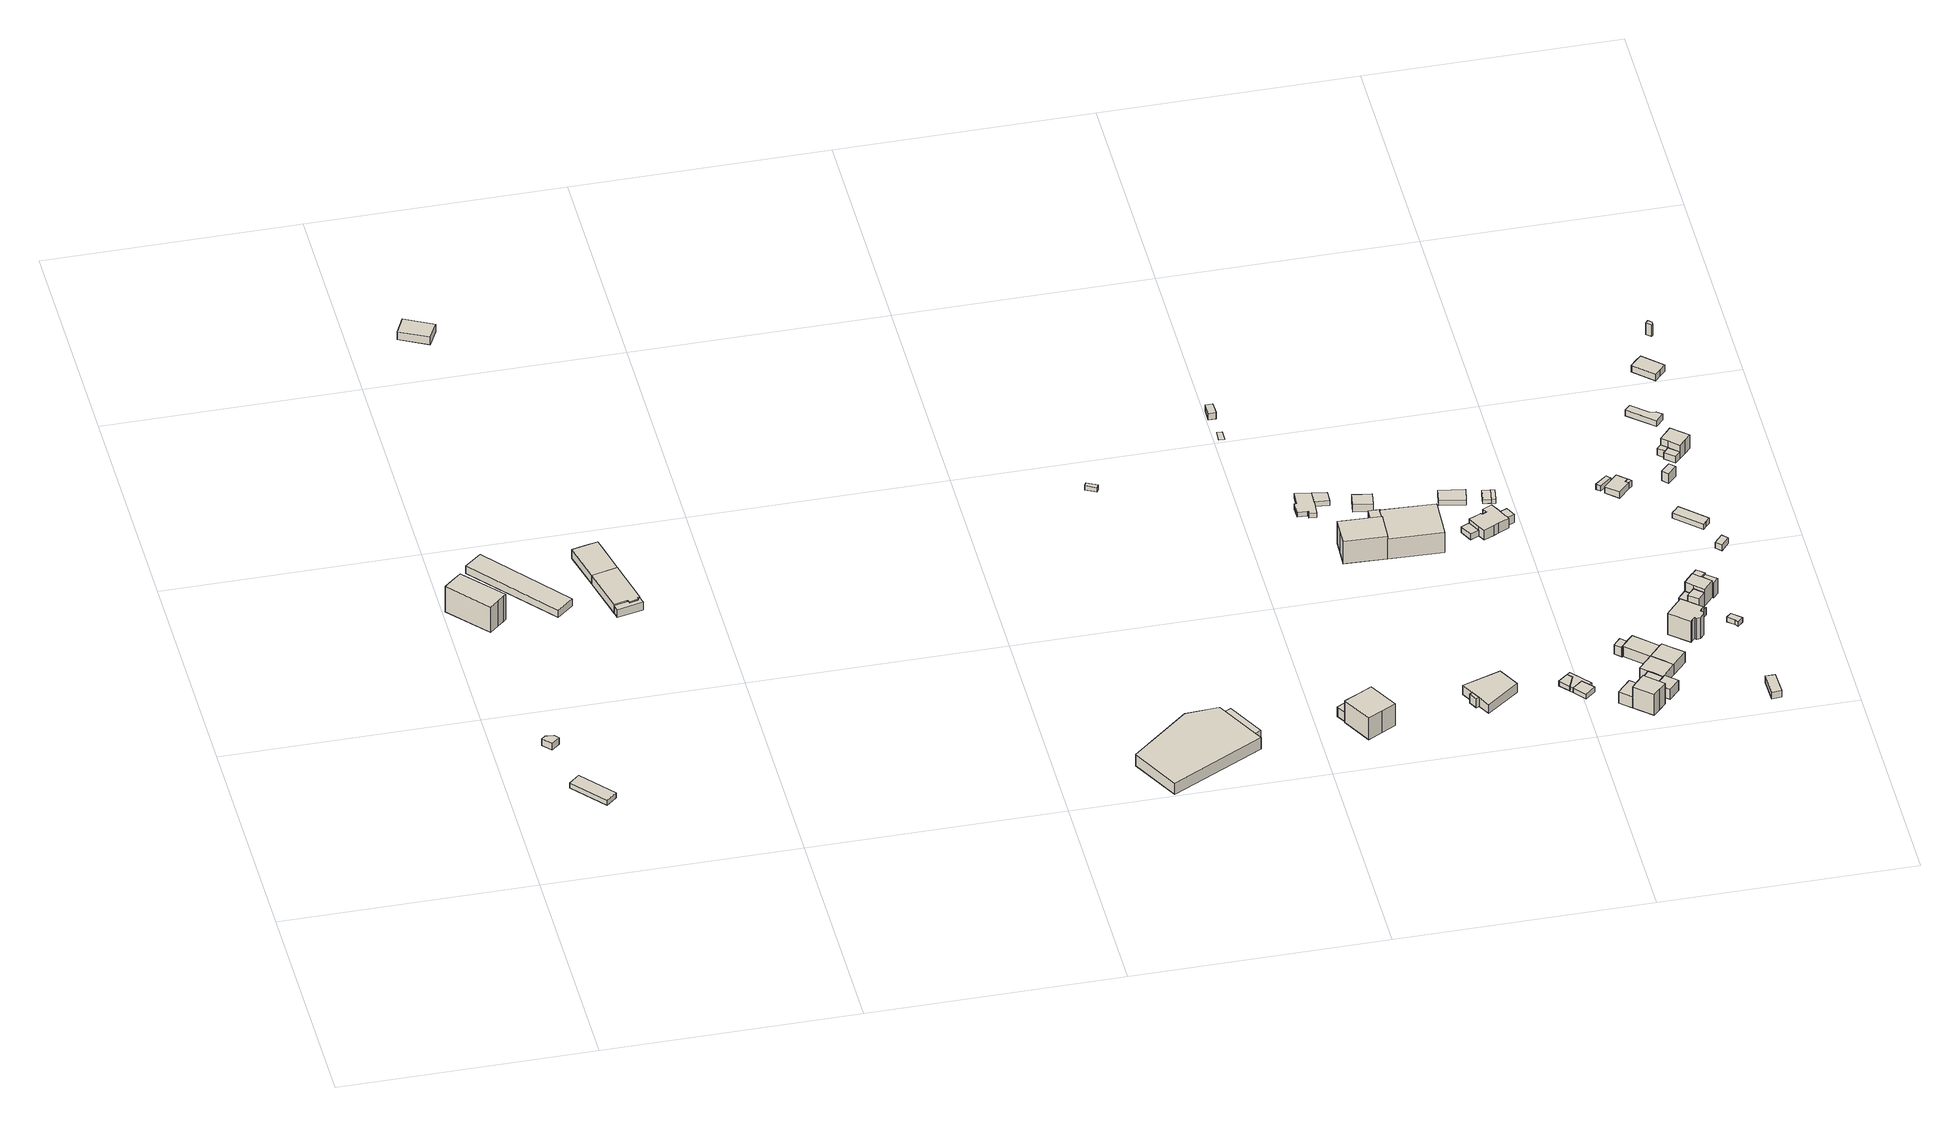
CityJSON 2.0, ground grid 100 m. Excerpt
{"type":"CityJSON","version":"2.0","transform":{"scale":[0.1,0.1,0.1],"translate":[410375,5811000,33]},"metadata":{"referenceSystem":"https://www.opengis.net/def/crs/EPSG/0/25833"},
"CityObjects":{
"building1":{"type":"Building","attributes":{"Gemeindeschluessel":"11000009","BezugspunktDach":"2200","function":"31001_2000","measuredHeight":3.05,"storeysAboveGround":1},"address":[{"country":"Germany","locality":"Berlin","thoroughfareNumber":"880 (14)","thoroughfareName":"Fürstenwalder Damm"}],"geometry":[{"type":"Solid","lod":"1","boundaries":[[[[0,1,2,3,4]],[[5,6,7,8,9]],[[5,9,4,3]],[[6,5,3,2]],[[7,6,2,1]],[[8,7,1,0]],[[9,8,0,4]]]]}]},
"building2":{"type":"Building","attributes":{"Gemeindeschluessel":"11000009","BezugspunktDach":"2200","function":"31001_2000","measuredHeight":2.4,"storeysAboveGround":1},"address":[{"country":"Germany","locality":"Berlin","thoroughfareNumber":"880 (1)","thoroughfareName":"Fürstenwalder Damm"}],"geometry":[{"type":"Solid","lod":"1","boundaries":[[[[10,11,12,13]],[[14,15,16,17]],[[14,17,13,12]],[[15,14,12,11]],[[16,15,11,10]],[[17,16,10,13]]]]}]},
"building3":{"type":"Building","attributes":{"Gemeindeschluessel":"11000009","BezugspunktDach":"2200","function":"31001_1010","measuredHeight":14.02,"storeysAboveGround":3},"address":[{"country":"Germany","locality":"Berlin","thoroughfareNumber":"880 (5)","thoroughfareName":"Fürstenwalder Damm"}],"geometry":[{"type":"Solid","lod":"1","boundaries":[[[[18,19,20,21,22,23,24]],[[25,26,27,28,29,30,31]],[[25,31,24,23]],[[26,25,23,22]],[[27,26,22,21]],[[28,27,21,20]],[[29,28,20,19]],[[30,29,19,18]],[[31,30,18,24]]]]}]},
"building4":{"type":"Building","attributes":{"Gemeindeschluessel":"11000009","BezugspunktDach":"2200","function":"31001_1010","measuredHeight":3.4,"storeysAboveGround":1},"address":[{"country":"Germany","locality":"Berlin","thoroughfareNumber":"880 (6)","thoroughfareName":"Fürstenwalder Damm"}],"geometry":[{"type":"Solid","lod":"1","boundaries":[[[[32,33,34,35]],[[36,37,38,39]],[[36,39,35,34]],[[37,36,34,33]],[[38,37,33,32]],[[39,38,32,35]]]]}]},
"building5":{"type":"Building","attributes":{"Gemeindeschluessel":"11000009","BezugspunktDach":"2200","function":"51009_1610","measuredHeight":3.66,"storeysAboveGround":0},"address":[{"country":"Germany","locality":"Berlin"}],"geometry":[{"type":"Solid","lod":"1","boundaries":[[[[40,41,42,43,44,45,46,47]],[[48,49,50,51,52,53,54,55]],[[48,55,47,46]],[[49,48,46,45]],[[50,49,45,44]],[[51,50,44,43]],[[52,51,43,42]],[[53,52,42,41]],[[54,53,41,40]],[[55,54,40,47]]]]}]},
"building6":{"type":"Building","attributes":{"Gemeindeschluessel":"11000009","BezugspunktDach":"2200","function":"31001_1010","measuredHeight":4.69,"storeysAboveGround":1},"address":[{"country":"Germany","locality":"Berlin","thoroughfareNumber":"880 (7)","thoroughfareName":"Fürstenwalder Damm"}],"geometry":[{"type":"Solid","lod":"1","boundaries":[[[[56,57,58,59,60,61,62,63,64,65]],[[66,67,68,69,70,71,72,73,74,75]],[[66,75,65,64]],[[67,66,64,63]],[[68,67,63,62]],[[69,68,62,61]],[[70,69,61,60]],[[71,70,60,59]],[[72,71,59,58]],[[73,72,58,57]],[[74,73,57,56]],[[75,74,56,65]]]]}]},
"building7":{"type":"Building","attributes":{"Gemeindeschluessel":"11000009","BezugspunktDach":"2200","function":"31001_2000","measuredHeight":4.62,"storeysAboveGround":1},"address":[{"country":"Germany","locality":"Berlin","thoroughfareNumber":"880 (13)","thoroughfareName":"Fürstenwalder Damm"}],"geometry":[{"type":"Solid","lod":"1","boundaries":[[[[65,64,63,76,77,78,79]],[[80,81,82,83,84,85,86]],[[80,86,79,78]],[[81,80,78,77]],[[82,81,77,76]],[[83,82,76,63]],[[84,83,63,64]],[[85,84,64,65]],[[86,85,65,79]]]]}]},
"building8":{"type":"Building","attributes":{"Gemeindeschluessel":"11000009","BezugspunktDach":"2200","function":"31001_2520","measuredHeight":3.57,"storeysAboveGround":1},"address":[{"country":"Germany","locality":"Berlin","thoroughfareNumber":"879","thoroughfareName":"Fürstenwalder Damm"}],"geometry":[{"type":"Solid","lod":"1","boundaries":[[[[87,88,89,90]],[[91,92,93,94]],[[91,94,90,89]],[[92,91,89,88]],[[93,92,88,87]],[[94,93,87,90]]]]}]},
"building9":{"type":"Building","attributes":{"Gemeindeschluessel":"11000009","BezugspunktDach":"2200","function":"31001_2050","measuredHeight":5.45,"storeysAboveGround":1},"address":[{"country":"Germany","locality":"Berlin","thoroughfareNumber":"8","thoroughfareName":"Fürstenwalder Allee"}],"geometry":[{"type":"Solid","lod":"1","boundaries":[[[[95,96,97,98,99,100,101]],[[102,103,104,105,106,107,108]],[[102,108,101,100]],[[103,102,100,99]],[[104,103,99,98]],[[105,104,98,97]],[[106,105,97,96]],[[107,106,96,95]],[[108,107,95,101]]]]}]},
"building10":{"type":"Building","attributes":{"Gemeindeschluessel":"11000009","BezugspunktDach":"2200","function":"51009_1610","measuredHeight":5.17,"storeysAboveGround":0},"address":[{"country":"Germany","locality":"Berlin"}],"geometry":[{"type":"Solid","lod":"1","boundaries":[[[[97,109,110,98]],[[111,112,113,114]],[[111,114,98,110]],[[112,111,110,109]],[[113,112,109,97]],[[114,113,97,98]]]]}]},
"building11":{"type":"Building","attributes":{"Gemeindeschluessel":"11000009","BezugspunktDach":"2200","function":"31001_2412","measuredHeight":2.11,"storeysAboveGround":1},"address":[{"country":"Germany","locality":"Berlin","thoroughfareNumber":"899","thoroughfareName":"Fürstenwalder Damm"}],"geometry":[{"type":"Solid","lod":"1","boundaries":[[[[115,116,117,118]],[[119,120,121,122]],[[119,122,118,117]],[[120,119,117,116]],[[121,120,116,115]],[[122,121,115,118]]]]}]},
"building12":{"type":"Building","attributes":{"Gemeindeschluessel":"11000009","function":"31001_2030"},"address":[{"country":"Germany","locality":"Berlin","thoroughfareNumber":"10","thoroughfareName":"Fürstenwalder Allee"}],"children":["building12-1","building12-2"]},
"building12-1":{"type":"BuildingPart","attributes":{"BezugspunktDach":"2200","measuredHeight":11.66,"storeysAboveGround":2},"parents":["building12"],"geometry":[{"type":"MultiSurface","lod":"1","boundaries":[[[123,124,125,126,127,128,129,130]],[[131,132,133,134,135,136,137,138]],[[131,138,130,129]],[[139,140,129,128]],[[132,131,141,142]],[[133,132,128,127],[142,143,144,139]],[[134,133,127,126]],[[135,134,126,125]],[[136,135,125,124]],[[137,136,124,123]],[[138,137,123,130]],[[142,141,140,139]],[[144,143,142,139]]]}]},
"building12-2":{"type":"BuildingPart","attributes":{"BezugspunktDach":"2200","measuredHeight":5.42,"storeysAboveGround":2},"parents":["building12"],"geometry":[{"type":"Solid","lod":"1","boundaries":[[[[140,139,144,145,146,147]],[[148,149,143,142,141,150]],[[148,150,147,146]],[[149,148,146,145]],[[143,149,145,144]],[[150,141,140,147]],[[142,143,144,139]],[[142,139,140,141]]]]}]},
"building13":{"type":"Building","attributes":{"Gemeindeschluessel":"11000009","BezugspunktDach":"2200","function":"31001_2412","measuredHeight":0.013,"storeysAboveGround":1},"address":[{"country":"Germany","locality":"Berlin","thoroughfareNumber":"1 (1)","thoroughfareName":"Ingeborg-Hunzinger-Straße"}],"geometry":[{"type":"MultiSurface","lod":"1","boundaries":[[[151,152,153,154]]]}]},
"building14":{"type":"Building","attributes":{"Gemeindeschluessel":"11000009","BezugspunktDach":"2200","function":"31001_2420","measuredHeight":2.84,"storeysAboveGround":1},"address":[{"country":"Germany","locality":"Berlin","thoroughfareNumber":"1","thoroughfareName":"Ingeborg-Hunzinger-Straße"}],"geometry":[{"type":"Solid","lod":"1","boundaries":[[[[155,156,157,158,159]],[[160,161,162,163,164]],[[160,164,159,158]],[[161,160,158,157]],[[162,161,157,156]],[[163,162,156,155]],[[164,163,155,159]]]]}]},
"building15":{"type":"Building","attributes":{"Gemeindeschluessel":"11000009","BezugspunktDach":"2200","function":"51009_1610","measuredHeight":4.16,"storeysAboveGround":0},"address":[{"country":"Germany","locality":"Berlin"}],"geometry":[{"type":"Solid","lod":"1","boundaries":[[[[165,166,167,168]],[[169,170,171,172]],[[169,172,168,167]],[[170,169,167,166]],[[171,170,166,165]],[[172,171,165,168]]]]}]},
"building16":{"type":"Building","attributes":{"Gemeindeschluessel":"11000009","function":"31001_2000"},"address":[{"country":"Germany","locality":"Berlin","thoroughfareNumber":"1 (5)","thoroughfareName":"Fürstenwalder Allee"}],"children":["building16-1","building16-2"]},
"building16-1":{"type":"BuildingPart","attributes":{"BezugspunktDach":"2200","measuredHeight":3.62,"storeysAboveGround":1},"parents":["building16"],"geometry":[{"type":"Solid","lod":"1","boundaries":[[[[173,174,175,176,177,178,179,180,181,182,183]],[[184,185,186,187,188,189,190,191,192,193,194]],[[184,194,183,182]],[[185,184,182,181]],[[186,185,181,180]],[[187,186,180,179]],[[188,187,179,178]],[[190,189,177,176]],[[191,190,176,175]],[[192,191,175,174]],[[193,192,174,173]],[[194,193,173,183]],[[177,189,188,178]]]]}]},
"building16-2":{"type":"BuildingPart","attributes":{"BezugspunktDach":"2200","measuredHeight":2.26,"storeysAboveGround":1},"parents":["building16"],"geometry":[{"type":"MultiSurface","lod":"1","boundaries":[[[195,196,197,198]],[[188,199,200,189]],[[188,178,177,198,197]],[[199,188,197,196]],[[200,199,196,195]],[[189,200,195,198]],[[189,177,178,188]]]}]},
"building17":{"type":"Building","attributes":{"Gemeindeschluessel":"11000009","BezugspunktDach":"2200","function":"31001_2050","measuredHeight":4.2,"storeysAboveGround":1},"address":[{"country":"Germany","locality":"Berlin","thoroughfareNumber":"11","thoroughfareName":"Fürstenwalder Allee"}],"geometry":[{"type":"Solid","lod":"1","boundaries":[[[[167,166,201,202,203,204]],[[205,206,207,208,209,210]],[[205,210,204,203]],[[206,205,203,202]],[[207,206,202,201]],[[208,207,201,166]],[[209,208,166,167]],[[210,209,167,204]]]]}]},
"building18":{"type":"Building","attributes":{"Gemeindeschluessel":"11000009","function":"31001_1022"},"address":[{"country":"Germany","locality":"Berlin","thoroughfareNumber":"1","thoroughfareName":"Fürstenwalder Allee"}],"children":["building18-1","building18-2","building18-3"]},
"building18-1":{"type":"BuildingPart","attributes":{"BezugspunktDach":"2200","measuredHeight":10.38,"storeysAboveGround":3},"parents":["building18"],"geometry":[{"type":"MultiSurface","lod":"1","boundaries":[[[211,212,213,214,215,216]],[[217,218,219,220,221,222]],[[220,219,213,212]],[[221,220,212,211]],[[222,221,211,216]],[[217,222,216,215]],[[217,215,214,218]],[[219,223,224,213]]]}]},
"building18-2":{"type":"BuildingPart","attributes":{"BezugspunktDach":"2200","measuredHeight":11.9,"storeysAboveGround":3},"parents":["building18"],"geometry":[{"type":"MultiSurface","lod":"1","boundaries":[[[225,226,227,228,229]],[[230,231,218,222,232]],[[230,232,229,228]],[[231,230,228,227]],[[233,234,235,236,218,231,227,226]],[[222,216,215,214,218,226,225]],[[232,222,225,229]],[[236,235,234,233]],[[217,215,216,222,237]],[[217,218,214,215]]]}]},
"building18-3":{"type":"BuildingPart","attributes":{"BezugspunktDach":"2200","measuredHeight":8.8,"storeysAboveGround":3},"parents":["building18"],"geometry":[{"type":"MultiSurface","lod":"1","boundaries":[[[233,224,238,239,234]],[[240,241,223,236,235]],[[240,235,234,239]],[[241,240,239,238]],[[223,241,238,224]],[[236,223,224,233]],[[235,236,242,233,234]]]}]},
"building19":{"type":"Building","attributes":{"Gemeindeschluessel":"11000009","BezugspunktDach":"2200","function":"31001_2000","measuredHeight":4.45,"storeysAboveGround":1},"address":[{"country":"Germany","locality":"Berlin","thoroughfareNumber":"1 (4)","thoroughfareName":"Fürstenwalder Allee"}],"geometry":[{"type":"Solid","lod":"1","boundaries":[[[[243,244,245,246,247]],[[248,249,250,251,252]],[[248,252,247,246]],[[249,248,246,245]],[[250,249,245,244]],[[251,250,244,243]],[[252,251,243,247]]]]}]},
"building20":{"type":"Building","attributes":{"Gemeindeschluessel":"11000009","BezugspunktDach":"2200","function":"31001_2000","measuredHeight":2.29,"storeysAboveGround":1},"address":[{"country":"Germany","locality":"Berlin","thoroughfareNumber":"36 (2)","thoroughfareName":"Woltersdorfer Weg"}],"geometry":[{"type":"Solid","lod":"1","boundaries":[[[[253,254,255,256]],[[257,258,259,260]],[[257,260,256,255]],[[258,257,255,254]],[[259,258,254,253]],[[260,259,253,256]]]]}]},
"building21":{"type":"Building","attributes":{"Gemeindeschluessel":"11000009","BezugspunktDach":"2200","function":"31001_2000","measuredHeight":2.33,"storeysAboveGround":1},"address":[{"country":"Germany","locality":"Berlin","thoroughfareNumber":"36 (1)","thoroughfareName":"Woltersdorfer Weg"}],"geometry":[{"type":"Solid","lod":"1","boundaries":[[[[261,262,263,264,265]],[[266,267,268,269,270]],[[266,270,265,264]],[[267,266,264,263]],[[268,267,263,262]],[[269,268,262,261]],[[270,269,261,265]]]]}]},
"building22":{"type":"Building","attributes":{"Gemeindeschluessel":"11000009","BezugspunktDach":"2200","function":"51009_1610","measuredHeight":2.31,"storeysAboveGround":0},"address":[{"country":"Germany","locality":"Berlin"}],"geometry":[{"type":"Solid","lod":"1","boundaries":[[[[265,264,263,271,272,255,254,253]],[[273,274,275,276,267,266,270,277]],[[273,277,253,254]],[[274,273,254,255]],[[275,274,255,272]],[[276,275,272,271]],[[267,276,271,263]],[[266,267,263,264]],[[270,266,264,265]],[[277,270,265,253]]]]}]},
"building23":{"type":"Building","attributes":{"Gemeindeschluessel":"11000009","BezugspunktDach":"2200","function":"31001_2000","measuredHeight":2.41,"storeysAboveGround":1},"address":[{"country":"Germany","locality":"Berlin","thoroughfareNumber":"1 (3)","thoroughfareName":"Fürstenwalder Allee"}],"geometry":[{"type":"Solid","lod":"1","boundaries":[[[[278,279,280,281]],[[282,283,284,285]],[[282,285,281,280]],[[283,282,280,279]],[[284,283,279,278]],[[285,284,278,281]]]]}]},
"building24":{"type":"Building","attributes":{"Gemeindeschluessel":"11000009","function":"31001_1010"},"address":[{"country":"Germany","locality":"Berlin","thoroughfareNumber":"36","thoroughfareName":"Woltersdorfer Weg"}],"children":["building24-1","building24-2"]},
"building24-1":{"type":"BuildingPart","attributes":{"BezugspunktDach":"2200","measuredHeight":11.99,"storeysAboveGround":2},"parents":["building24"],"geometry":[{"type":"MultiSurface","lod":"1","boundaries":[[[286,287,288,289,290,291]],[[292,293,294,295,296,297]],[[298,299,291,290]],[[300,301,298,292,290,289]],[[294,293,289,288]],[[295,294,288,287]],[[296,295,287,286]],[[297,296,286,291]],[[292,297,299,298]],[[293,292,298,301,300]]]}]},
"building24-2":{"type":"BuildingPart","attributes":{"BezugspunktDach":"2200","measuredHeight":5.58,"storeysAboveGround":2},"parents":["building24"],"geometry":[{"type":"MultiSurface","lod":"1","boundaries":[[[299,301,302,303]],[[304,305,306,307]],[[304,307,303,302]],[[305,304,302,301]],[[306,305,293,292,297,299]],[[307,306,299,303]],[[299,297,292,298]],[[301,298,292,293]]]}]},
"building25":{"type":"Building","attributes":{"Gemeindeschluessel":"11000009","function":"31001_1010"},"address":[{"country":"Germany","locality":"Berlin","thoroughfareNumber":"1 (1)","thoroughfareName":"Fürstenwalder Allee"}],"children":["building25-1","building25-2","building25-3"]},
"building25-1":{"type":"BuildingPart","attributes":{"BezugspunktDach":"2200","measuredHeight":5.27,"storeysAboveGround":1},"parents":["building25"],"geometry":[{"type":"MultiSurface","lod":"1","boundaries":[[[308,309,310,311,312,313,314,315,316,317,318,319,320,321,322,323,324]],[[325,326,327,328,329,330,331,332,333,334,335,336,337,338,339,340,341]],[[325,341,324,323]],[[326,325,323,322]],[[327,326,322,321]],[[328,327,321,320]],[[329,328,320,319]],[[330,329,319,318]],[[331,330,318,317]],[[332,331,317,316]],[[333,332,316,315]],[[342,343,333,315,314]],[[335,334,314,313]],[[336,335,313,312]],[[337,336,312,311]],[[338,337,311,310]],[[339,338,310,309]],[[340,339,309,308]],[[344,345,340,308,324]],[[346,334,333,343,342]],[[341,340,345,344]]]}]},
"building25-2":{"type":"BuildingPart","attributes":{"BezugspunktDach":"2200","measuredHeight":3.33,"storeysAboveGround":1},"parents":["building25"],"geometry":[{"type":"Solid","lod":"1","boundaries":[[[[347,345,344,348]],[[341,340,349,350]],[[341,350,348,344]],[[349,340,345,347]],[[350,349,347,348]],[[340,341,344,345]]]]}]},
"building25-3":{"type":"BuildingPart","attributes":{"BezugspunktDach":"2200","measuredHeight":3.8,"storeysAboveGround":1},"parents":["building25"],"geometry":[{"type":"Solid","lod":"1","boundaries":[[[[342,351,352,353,354,343]],[[332,355,356,335,334,333]],[[332,333,343,354]],[[355,332,354,353]],[[356,355,353,352]],[[335,356,352,351]],[[334,335,351,342]],[[334,342,343,333]]]]}]},
"building26":{"type":"Building","attributes":{"Gemeindeschluessel":"11000009","BezugspunktDach":"2200","function":"31001_1010","measuredHeight":1.97,"storeysAboveGround":1},"address":[{"country":"Germany","locality":"Berlin","thoroughfareNumber":"1 (2)","thoroughfareName":"Fürstenwalder Allee"}],"geometry":[{"type":"Solid","lod":"1","boundaries":[[[[357,358,359,360]],[[361,362,363,364]],[[361,364,360,359]],[[362,361,359,358]],[[363,362,358,357]],[[364,363,357,360]]]]}]},
"building27":{"type":"Building","attributes":{"Gemeindeschluessel":"11000009","function":"31001_2100"},"address":[{"country":"Germany","locality":"Berlin","thoroughfareNumber":"34","thoroughfareName":"Woltersdorfer Weg"}],"children":["building27-1","building27-2","building27-3"]},
"building27-1":{"type":"BuildingPart","attributes":{"BezugspunktDach":"2200","measuredHeight":5.46,"storeysAboveGround":1},"parents":["building27"],"geometry":[{"type":"MultiSurface","lod":"1","boundaries":[[[365,366,367,368,369,370,371,372]],[[373,374,375,376,377,378,379,380]],[[373,380,372,371]],[[374,373,371,370]],[[375,374,370,369]],[[376,375,369,368]],[[381,382,376,368,367]],[[383,384,377,367,366]],[[385,383,378,366,365]],[[380,379,365,372]],[[377,376,382,381]],[[378,377,384,383]],[[379,378,383,385]]]}]},
"building27-2":{"type":"BuildingPart","attributes":{"BezugspunktDach":"2200","measuredHeight":4.74,"storeysAboveGround":1},"parents":["building27"],"geometry":[{"type":"MultiSurface","lod":"1","boundaries":[[[386,384,385,387]],[[379,377,388,389]],[[379,389,387,385]],[[379,378,390]],[[388,391,392,381,384,386]],[[389,388,386,387]],[[377,390,378,383,384]],[[385,383,378,379]],[[393,392,391,388]],[[393,394,377,381,392]]]}]},
"building27-3":{"type":"BuildingPart","attributes":{"BezugspunktDach":"2200","measuredHeight":5.04,"storeysAboveGround":1},"parents":["building27"],"geometry":[{"type":"MultiSurface","lod":"1","boundaries":[[[395,396,382,392,391]],[[393,376,397,398,388]],[[397,376,382,396]],[[398,397,396,395]],[[388,398,395,391]],[[393,388,391,392]],[[376,377,381,382]],[[393,392,381,399,377]]]}]},
"building28":{"type":"Building","attributes":{"Gemeindeschluessel":"11000009","BezugspunktDach":"2200","function":"51009_1610","measuredHeight":1.99,"storeysAboveGround":0},"address":[{"country":"Germany","locality":"Berlin"}],"geometry":[{"type":"Solid","lod":"1","boundaries":[[[[400,401,358,357]],[[402,403,404,405]],[[402,405,357,358]],[[403,402,358,401]],[[404,403,401,400]],[[405,404,400,357]]]]}]},
"building29":{"type":"Building","attributes":{"Gemeindeschluessel":"11000009","function":"31001_2120"},"address":[{"country":"Germany","locality":"Berlin","thoroughfareNumber":"34 (1)","thoroughfareName":"Woltersdorfer Weg"}],"children":["building29-1","building29-2","building29-3"]},
"building29-1":{"type":"BuildingPart","attributes":{"BezugspunktDach":"2200","measuredHeight":5.55,"storeysAboveGround":1},"parents":["building29"],"geometry":[{"type":"Solid","lod":"1","boundaries":[[[[406,407,408,409,410,411,412]],[[413,414,415,416,375,374,373]],[[413,373,412,411]],[[414,413,411,410]],[[415,414,410,409]],[[416,415,409,408]],[[375,416,408,407]],[[374,375,407,406]],[[373,374,406,412]]]]}]},
"building29-2":{"type":"BuildingPart","attributes":{"BezugspunktDach":"2200","measuredHeight":5.06,"storeysAboveGround":1},"parents":["building29"],"geometry":[{"type":"MultiSurface","lod":"1","boundaries":[[[417,418,419,420,421,422,423,424,425]],[[426,427,428,413,429,373,430,431,432]],[[433,434,432,425,424]],[[427,426,424,423],[427,435,433,426]],[[428,427,423,422]],[[413,428,422,421]],[[429,413,421,420]],[[373,429,420,419]],[[430,373,419,418]],[[431,430,418,417]],[[432,431,417,425]],[[426,432,434,433]],[[433,435,427,426]]]}]},
"building29-3":{"type":"BuildingPart","attributes":{"BezugspunktDach":"2200","measuredHeight":4.38,"storeysAboveGround":1},"parents":["building29"],"geometry":[{"type":"MultiSurface","lod":"1","boundaries":[[[434,435,436,437]],[[438,427,432,439]],[[438,439,437,436]],[[427,438,436,435]],[[439,432,434,437]],[[426,433,434,432]],[[427,435,433,426]]]}]},
"building30":{"type":"Building","attributes":{"Gemeindeschluessel":"11000009","BezugspunktDach":"2200","function":"31001_1010","measuredHeight":13.82,"storeysAboveGround":2},"address":[{"country":"Germany","locality":"Berlin","thoroughfareNumber":"32","thoroughfareName":"Woltersdorfer Weg"}],"geometry":[{"type":"Solid","lod":"1","boundaries":[[[[440,441,442,443,444,445,446,447,448,449,450,451]],[[452,453,454,455,456,457,458,459,460,461,462,463]],[[452,463,451,450]],[[453,452,450,449]],[[454,453,449,448]],[[455,454,448,447]],[[456,455,447,446]],[[457,456,446,445]],[[458,457,445,444]],[[459,458,444,443]],[[460,459,443,442]],[[461,460,442,441]],[[462,461,441,440]],[[463,462,440,451]]]]}]},
"building31":{"type":"Building","attributes":{"Gemeindeschluessel":"11000009","BezugspunktDach":"2200","function":"31001_2463","measuredHeight":4.69,"storeysAboveGround":1},"address":[{"country":"Germany","locality":"Berlin","thoroughfareNumber":"32 (2)","thoroughfareName":"Woltersdorfer Weg"}],"geometry":[{"type":"Solid","lod":"1","boundaries":[[[[464,465,466,467,468,469,470,471]],[[472,473,474,475,476,477,478,479]],[[472,479,471,470]],[[473,472,470,469]],[[474,473,469,468]],[[475,474,468,467]],[[476,475,467,466]],[[477,476,466,465]],[[478,477,465,464]],[[479,478,464,471]]]]}]},
"building32":{"type":"Building","attributes":{"Gemeindeschluessel":"11000009","BezugspunktDach":"2200","function":"31001_2000","measuredHeight":3.11,"storeysAboveGround":1},"address":[{"country":"Germany","locality":"Berlin","thoroughfareNumber":"8 (1)","thoroughfareName":"Springeberger Weg"}],"geometry":[{"type":"Solid","lod":"1","boundaries":[[[[480,481,482,483]],[[484,485,486,487]],[[484,487,483,482]],[[485,484,482,481]],[[486,485,481,480]],[[487,486,480,483]]]]}]},
"building33":{"type":"Building","attributes":{"Gemeindeschluessel":"11000009","function":"31001_1010"},"address":[{"country":"Germany","locality":"Berlin","thoroughfareNumber":"30","thoroughfareName":"Woltersdorfer Weg"}],"children":["building33-1","building33-2","building33-3","building33-4"]},
"building33-1":{"type":"BuildingPart","attributes":{"BezugspunktDach":"2200","measuredHeight":9.32,"storeysAboveGround":2},"parents":["building33"],"geometry":[{"type":"MultiSurface","lod":"1","boundaries":[[[488,489,490,491,492,493,494]],[[495,496,497,498,499,500,501]],[[495,501,494,493]],[[496,495,493,492]],[[497,496,492,491]],[[502,503,504,503,505,497,491,490]],[[499,498,490,489]],[[506,507,499,489,488]],[[501,500,488,494],[500,501,508,509]],[[510,498,511,504,503,502]],[[497,505,503,504]],[[512,500,499,507,506]],[[508,501,500,509]]]}]},
"building33-2":{"type":"BuildingPart","attributes":{"BezugspunktDach":"2200","measuredHeight":6.41,"storeysAboveGround":2},"parents":["building33"],"geometry":[{"type":"MultiSurface","lod":"1","boundaries":[[[513,507,506,514]],[[500,499,475,515]],[[509,516,515,500,515,514,506]],[[475,499,507,513]],[[515,475,513,514]],[[500,515,516,509]],[[500,506,507,499]]]}]},
"building33-3":{"type":"BuildingPart","attributes":{"BezugspunktDach":"2200","measuredHeight":8.09,"storeysAboveGround":2},"parents":["building33"],"geometry":[{"type":"MultiSurface","lod":"1","boundaries":[[[503,502,517,518,519,520,505]],[[521,522,523,524,498,504,497]],[[521,497,505,520]],[[522,521,520,519]],[[523,522,519,518]],[[524,523,518,517]],[[498,524,517,502]],[[504,498,502,503]],[[504,503,505,497,525]]]}]},
"building33-4":{"type":"BuildingPart","attributes":{"BezugspunktDach":"2200","measuredHeight":4.77,"storeysAboveGround":2},"parents":["building33"],"geometry":[{"type":"Solid","lod":"1","boundaries":[[[[516,509,508,526]],[[501,500,515,527]],[[501,527,526,508]],[[527,515,516,526]],[[500,501,508,509]],[[500,509,516,515]]]]}]},
"building34":{"type":"Building","attributes":{"Gemeindeschluessel":"11000009","BezugspunktDach":"2200","function":"31001_2000","measuredHeight":2.5,"storeysAboveGround":1},"address":[{"country":"Germany","locality":"Berlin","thoroughfareNumber":"7D (1)","thoroughfareName":"Am Mühlenfließ"}],"geometry":[{"type":"Solid","lod":"1","boundaries":[[[[528,529,530,531]],[[532,533,534,535]],[[532,535,531,530]],[[533,532,530,529]],[[534,533,529,528]],[[535,534,528,531]]]]}]},
"building35":{"type":"Building","attributes":{"Gemeindeschluessel":"11000009","BezugspunktDach":"2200","function":"31001_2000","measuredHeight":8.79,"storeysAboveGround":1},"address":[{"country":"Germany","locality":"Berlin","thoroughfareNumber":"30 (1)","thoroughfareName":"Woltersdorfer Weg"}],"geometry":[{"type":"Solid","lod":"1","boundaries":[[[[536,537,538,539,540]],[[541,542,521,496,495]],[[541,495,540,539]],[[542,541,539,538]],[[521,542,538,537]],[[496,521,537,536]],[[495,496,536,540]]]]}]},
"building36":{"type":"Building","attributes":{"Gemeindeschluessel":"11000009","BezugspunktDach":"2200","function":"31001_2000","measuredHeight":2.13,"storeysAboveGround":1},"address":[{"country":"Germany","locality":"Berlin","thoroughfareNumber":"30 (2)","thoroughfareName":"Woltersdorfer Weg"}],"geometry":[{"type":"Solid","lod":"1","boundaries":[[[[543,544,545,546,547]],[[548,549,550,551,552]],[[548,552,547,546]],[[549,548,546,545]],[[550,549,545,544]],[[551,550,544,543]],[[552,551,543,547]]]]}]},
"building37":{"type":"Building","attributes":{"Gemeindeschluessel":"11000009","BezugspunktDach":"2200","function":"31001_1010","measuredHeight":2.9,"storeysAboveGround":1},"address":[{"country":"Germany","locality":"Berlin","thoroughfareNumber":"7D","thoroughfareName":"Am Mühlenfließ"}],"geometry":[{"type":"Solid","lod":"1","boundaries":[[[[553,554,555,556,557,558]],[[559,560,561,562,563,564]],[[559,564,558,557]],[[560,559,557,556]],[[561,560,556,555]],[[562,561,555,554]],[[563,562,554,553]],[[564,563,553,558]]]]}]},
"building38":{"type":"Building","attributes":{"Gemeindeschluessel":"11000009","BezugspunktDach":"2200","function":"51009_1610","measuredHeight":2.9,"storeysAboveGround":0},"address":[{"country":"Germany","locality":"Berlin"}],"geometry":[{"type":"Solid","lod":"1","boundaries":[[[[554,565,556,555]],[[560,566,562,561]],[[560,561,555,556]],[[566,560,556,565]],[[562,566,565,554]],[[561,562,554,555]]]]}]},
"building39":{"type":"Building","attributes":{"Gemeindeschluessel":"11000009","BezugspunktDach":"2200","function":"31001_2000","measuredHeight":2.71,"storeysAboveGround":1},"address":[{"country":"Germany","locality":"Berlin","thoroughfareNumber":"5D (1)","thoroughfareName":"Am Mühlenfließ"}],"geometry":[{"type":"Solid","lod":"1","boundaries":[[[[567,568,569,570,571,572,573]],[[574,575,576,577,578,579,580]],[[574,580,573,572]],[[575,574,572,571]],[[576,575,571,570]],[[577,576,570,569]],[[578,577,569,568]],[[579,578,568,567]],[[580,579,567,573]]]]}]},
"building40":{"type":"Building","attributes":{"Gemeindeschluessel":"11000009","BezugspunktDach":"2200","function":"31001_2000","measuredHeight":2.71,"storeysAboveGround":1},"address":[{"country":"Germany","locality":"Berlin","thoroughfareNumber":"26 (1)","thoroughfareName":"Woltersdorfer Weg"}],"geometry":[{"type":"Solid","lod":"1","boundaries":[[[[581,582,583,584]],[[585,586,587,588]],[[585,588,584,583]],[[586,585,583,582]],[[587,586,582,581]],[[588,587,581,584]]]]}]},
"building41":{"type":"Building","attributes":{"Gemeindeschluessel":"11000009","BezugspunktDach":"2200","function":"31001_2000","measuredHeight":4.62,"storeysAboveGround":1},"address":[{"country":"Germany","locality":"Berlin","thoroughfareNumber":"7D (2)","thoroughfareName":"Am Mühlenfließ"}],"geometry":[{"type":"Solid","lod":"1","boundaries":[[[[589,590,591,592]],[[593,594,595,596]],[[593,596,592,591]],[[594,593,591,590]],[[595,594,590,589]],[[596,595,589,592]]]]}]},
"building42":{"type":"Building","attributes":{"Gemeindeschluessel":"11000009","BezugspunktDach":"2200","function":"31001_2000","measuredHeight":3.2,"storeysAboveGround":1},"address":[{"country":"Germany","locality":"Berlin","thoroughfareNumber":"7C (1)","thoroughfareName":"Am Mühlenfließ"}],"geometry":[{"type":"Solid","lod":"1","boundaries":[[[[597,598,599,600]],[[601,602,603,604]],[[601,604,600,599]],[[602,601,599,598]],[[603,602,598,597]],[[604,603,597,600]]]]}]},
"building43":{"type":"Building","attributes":{"Gemeindeschluessel":"11000009","BezugspunktDach":"2200","function":"31001_1313","measuredHeight":2.76,"storeysAboveGround":1},"address":[{"country":"Germany","locality":"Berlin","thoroughfareNumber":"7B (1)","thoroughfareName":"Am Mühlenfließ"}],"geometry":[{"type":"Solid","lod":"1","boundaries":[[[[605,606,607,608,609,610]],[[611,612,613,614,615,616]],[[611,616,610,609]],[[612,611,609,608]],[[613,612,608,607]],[[614,613,607,606]],[[615,614,606,605]],[[616,615,605,610]]]]}]},
"building44":{"type":"Building","attributes":{"Gemeindeschluessel":"11000009","function":"31001_1010"},"address":[{"country":"Germany","locality":"Berlin","thoroughfareNumber":"7C","thoroughfareName":"Am Mühlenfließ"}],"children":["building44-1","building44-2"]},
"building44-1":{"type":"BuildingPart","attributes":{"BezugspunktDach":"2200","measuredHeight":8.27,"storeysAboveGround":2},"parents":["building44"],"geometry":[{"type":"MultiSurface","lod":"1","boundaries":[[[617,618,619,620,621,622,623]],[[624,625,626,627,628,602,601]],[[624,601,623,622]],[[625,624,622,621]],[[626,625,621,620]],[[627,626,620,619]],[[628,627,619,618]],[[598,629,618,617]],[[602,628,630,631]],[[601,602,617,623]],[[631,630,629,598]]]}]},
"building44-2":{"type":"BuildingPart","attributes":{"BezugspunktDach":"2200","measuredHeight":3.15,"storeysAboveGround":2},"parents":["building44"],"geometry":[{"type":"Solid","lod":"1","boundaries":[[[[632,629,598,597,633]],[[634,631,630,635,636]],[[634,636,633,597]],[[631,634,597,598]],[[635,630,629,632]],[[636,635,632,633]],[[631,598,629,630]]]]}]},
"building45":{"type":"Building","attributes":{"Gemeindeschluessel":"11000009","BezugspunktDach":"2200","function":"31001_1312","measuredHeight":3.34,"storeysAboveGround":1},"address":[{"country":"Germany","locality":"Berlin","thoroughfareNumber":"7A (2)","thoroughfareName":"Am Mühlenfließ"}],"geometry":[{"type":"Solid","lod":"1","boundaries":[[[[637,638,639,640,641,642]],[[643,644,645,646,647,648]],[[643,648,642,641]],[[644,643,641,640]],[[645,644,640,639]],[[646,645,639,638]],[[647,646,638,637]],[[648,647,637,642]]]]}]},
"building46":{"type":"Building","attributes":{"Gemeindeschluessel":"11000009","BezugspunktDach":"2200","function":"51009_1610","measuredHeight":5.36,"storeysAboveGround":0},"address":[{"country":"Germany","locality":"Berlin"}],"geometry":[{"type":"Solid","lod":"1","boundaries":[[[[649,650,651,652,653]],[[654,655,656,657,658]],[[654,658,653,652]],[[655,654,652,651]],[[656,655,651,650]],[[657,656,650,649]],[[658,657,649,653]]]]}]}
},
"vertices":[
[203,703,92],[235,731,92],[221,749,92],[188,752,92],[171,739,92],[188,752,61],[221,749,61],[235,731,61],[203,703,61],[171,739,61],
[336,369,62],[378,405,62],[266,536,62],[224,499,62],[266,536,38],[378,405,38],[336,369,38],[224,499,38],
[143,1476,143],[179,1507,143],[204,1530,143],[214,1539,143],[76,1693,143],[41,1663,143],[6,1632,143],[41,1663,24],[76,1693,24],[214,1539,24],[204,1530,24],[179,1507,24],[143,1476,24],[6,1632,24],
[402,1491,72],[468,1546,72],[193,1876,72],[125,1820,72],[193,1876,38],[468,1546,38],[402,1491,38],[125,1820,38],
[615,1440,76],[718,1464,76],[711,1492,76],[701,1490,76],[703,1480,76],[668,1471,76],[665,1481,76],[609,1469,76],[665,1481,40],[668,1471,40],[703,1480,40],[701,1490,40],[711,1492,40],[718,1464,40],[615,1440,40],[609,1469,40],
[609,1469,81],[660,1480,81],[665,1481,81],[668,1471,81],[703,1480,81],[701,1490,81],[711,1492,81],[668,1679,81],[617,1667,81],[565,1655,81],[617,1667,39],[668,1679,39],[711,1492,39],[701,1490,39],[703,1480,39],[668,1471,39],[665,1481,39],[660,1480,39],[609,1469,39],[565,1655,39],
[642,1793,81],[631,1842,81],[579,1831,81],[527,1819,81],[579,1831,40],[631,1842,40],[642,1793,40],[668,1679,40],[617,1667,40],[565,1655,40],[527,1819,40],
[294,3167,73],[329,3237,73],[216,3295,73],[181,3224,73],[216,3295,37],[329,3237,37],[294,3167,37],[181,3224,37],
[2404,9,62],[2773,203,62],[2758,232,62],[2678,383,62],[2663,411,62],[2529,402,62],[2300,207,62],[2529,402,8],[2663,411,8],[2678,383,8],[2758,232,8],[2773,203,8],[2404,9,8],[2300,207,8],
[2781,245,62],[2702,396,62],[2702,396,10],[2781,245,10],[2758,232,10],[2678,383,10],
[2505,1776,61],[2513,1792,61],[2470,1813,61],[2463,1798,61],[2470,1813,40],[2513,1792,40],[2505,1776,40],[2463,1798,40],
[3169,151,125],[3226,181,125],[3283,212,125],[3219,330,125],[3218,330,125],[3162,300,125],[3107,271,125],[3105,270,125],[3107,271,23],[3162,300,23],[3218,330,23],[3219,330,23],[3283,212,23],[3226,181,23],[3169,151,23],[3105,270,23],[3162,300,69],[3107,271,69],[3107,271,24],[3162,300,24],[3218,330,24],[3218,330,69],
[3197,369,69],[3141,339,69],[3086,310,69],[3141,339,24],[3197,369,24],[3086,310,24],
[3033,1977,39],[3034,2024,39],[3013,2026,39],[3011,1979,39],
[3028,2103,69],[3028,2157,69],[3014,2157,69],[2999,2156,69],[2998,2103,69],[2999,2156,40],[3014,2157,40],[3028,2157,40],[3028,2103,40],[2998,2103,40],
[3596,240,71],[3608,246,71],[3590,280,71],[3578,274,71],[3590,280,30],[3608,246,30],[3596,240,30],[3578,274,30],
[3234,1472,59],[3237,1472,59],[3234,1459,59],[3265,1456,59],[3269,1521,59],[3272,1574,59],[3241,1580,59],[3209,1586,59],[3205,1526,59],[3195,1525,59],[3194,1475,59],[3195,1525,37],[3205,1526,37],[3209,1586,37],[3241,1580,37],[3272,1574,37],[3269,1521,37],[3265,1456,37],[3234,1459,37],[3237,1472,37],[3234,1472,37],[3194,1475,37],
[3326,1515,60],[3329,1564,60],[3272,1574,60],[3269,1521,60],[3329,1564,37],[3326,1515,37],
[3634,197,71],[3763,297,71],[3718,382,71],[3564,330,71],[3718,382,29],[3763,297,29],[3634,197,29],[3608,246,29],[3590,280,29],[3564,330,29],
[3682,1157,127],[3690,1329,127],[3477,1339,127],[3475,1289,127],[3473,1253,127],[3469,1167,127],[3473,1253,32],[3475,1289,32],[3477,1339,32],[3690,1329,32],[3682,1157,32],[3469,1167,32],[3477,1339,34],[3477,1339,122],
[3469,1167,137],[3475,1289,137],[3306,1295,137],[3304,1235,137],[3301,1175,137],[3304,1235,32],[3306,1295,32],[3301,1175,32],[3475,1289,122],[3434,1290,122],[3434,1290,34],[3475,1289,34],[3470,1195,32],
[3478,1348,122],[3436,1350,122],[3436,1350,34],[3478,1348,34],[3475,1289,87],
[3477,1450,69],[3486,1508,69],[3449,1514,69],[3412,1521,69],[3403,1464,69],[3412,1521,34],[3449,1514,34],[3486,1508,34],[3477,1450,34],[3403,1464,34],
[3956,266,48],[3977,317,48],[3961,336,48],[3923,305,48],[3961,336,26],[3977,317,26],[3956,266,26],[3923,305,26],
[4005,207,48],[4045,241,48],[4028,260,48],[4005,286,48],[3966,255,48],[4005,286,25],[4028,260,25],[4045,241,25],[4005,207,25],[3966,255,25],
[4039,268,48],[3973,346,48],[3977,317,25],[3961,336,25],[3973,346,25],[4039,268,25],[3956,266,25],
[3821,1415,55],[3832,1476,55],[3730,1494,55],[3721,1434,55],[3730,1494,31],[3832,1476,31],[3821,1415,31],[3721,1434,31],
[4228,55,127],[4254,83,127],[4281,111,127],[4212,174,127],[4186,145,127],[4160,116,127],[4186,145,28],[4212,174,28],[4281,111,28],[4254,83,28],[4228,55,28],[4160,116,28],[4186,145,79],[4160,116,79],[4212,174,40],[4212,174,79],
[4169,214,79],[4115,156,79],[4169,214,27],[4212,174,27],[4160,116,27],[4115,156,27],
[3827,1229,75],[3841,1201,75],[3883,1221,75],[3903,1231,75],[3945,1251,75],[3940,1263,75],[3939,1263,75],[3919,1304,75],[3920,1304,75],[3900,1342,75],[3863,1324,75],[3873,1304,75],[3868,1302,75],[3855,1295,75],[3851,1302,75],[3844,1298,75],[3802,1279,75],[3844,1298,29],[3851,1302,29],[3855,1295,29],[3868,1302,29],[3873,1304,29],[3863,1324,29],[3900,1342,29],[3920,1304,29],[3919,1304,29],[3939,1263,29],[3940,1263,29],[3945,1251,29],[3903,1231,29],[3883,1221,29],[3841,1201,29],[3827,1229,29],[3802,1279,29],[3939,1263,67],[3919,1304,67],[3802,1279,56],[3827,1229,56],[3939,1263,66],
[3792,1214,56],[3768,1263,56],[3792,1214,29],[3768,1263,29],
[3940,1263,67],[3972,1278,67],[3953,1318,67],[3920,1304,67],[3953,1318,29],[3972,1278,29],
[3913,1406,49],[3922,1460,49],[3890,1466,49],[3882,1412,49],[3890,1466,30],[3922,1460,30],[3913,1406,30],[3882,1412,30],
[4251,257,76],[4261,248,76],[4297,214,76],[4304,222,76],[4351,274,76],[4314,307,76],[4278,341,76],[4224,282,76],[4278,341,27],[4314,307,27],[4351,274,27],[4304,222,27],[4297,214,27],[4261,248,27],[4251,257,27],[4224,282,27],[4297,214,74],[4304,222,74],[4261,248,75],[4297,214,75],[4251,257,75],
[4262,175,75],[4215,217,75],[4262,175,27],[4215,217,27],[4284,227,27],[4262,175,74],[4283,198,74],[4283,198,27],[4290,206,27],
[4306,135,74],[4348,181,74],[4348,181,27],[4306,135,27],[4297,214,62],
[3930,1403,49],[3938,1458,49],[3922,1460,29],[3938,1458,29],[3930,1403,29],[3913,1406,29],
[4314,307,77],[4351,274,77],[4407,335,77],[4370,368,77],[4334,402,77],[4327,395,77],[4278,341,77],[4327,395,27],[4334,402,27],[4370,368,27],[4407,335,27],
[4190,417,74],[4192,420,74],[4278,341,74],[4323,349,74],[4327,395,74],[4239,476,74],[4215,451,74],[4214,449,74],[4187,420,74],[4214,449,27],[4215,451,27],[4239,476,27],[4323,349,27],[4192,420,27],[4190,417,27],[4187,420,27],[4214,449,71],[4187,420,71],[4215,451,71],
[4191,473,71],[4163,442,71],[4191,473,27],[4163,442,27],
[4454,440,132],[4460,447,132],[4472,460,132],[4478,453,132],[4493,456,132],[4508,472,132],[4509,486,132],[4500,494,132],[4507,502,132],[4518,514,132],[4444,579,132],[4379,505,132],[4444,579,33],[4518,514,33],[4507,502,33],[4500,494,33],[4509,486,33],[4508,472,33],[4493,456,33],[4478,453,33],[4472,460,33],[4460,447,33],[4454,440,33],[4379,505,33],
[4478,584,69],[4514,553,69],[4542,584,69],[4520,603,69],[4506,616,69],[4495,625,69],[4469,647,69],[4441,616,69],[4469,647,34],[4495,625,34],[4506,616,34],[4520,603,34],[4542,584,34],[4514,553,34],[4478,584,34],[4441,616,34],
[4671,52,62],[4710,54,62],[4707,151,62],[4669,151,62],[4707,151,31],[4710,54,31],[4671,52,31],[4669,151,31],
[4514,668,113],[4549,636,113],[4587,680,113],[4552,713,113],[4551,712,113],[4525,738,113],[4487,694,113],[4525,738,34],[4551,712,34],[4552,713,34],[4587,680,34],[4549,636,34],[4514,668,34],[4487,694,34],[4587,680,105],[4572,694,105],[4572,694,34],[4552,713,105],[4514,668,98],[4549,636,98],[4487,694,71],[4514,668,71],[4587,680,82],[4586,681,34],[4514,668,64],
[4520,603,98],[4484,635,98],[4484,635,34],[4484,635,71],
[4592,675,105],[4612,698,105],[4592,716,105],[4572,733,105],[4572,733,34],[4592,716,34],[4612,698,34],[4592,675,34],[4552,712,34],
[4456,659,71],[4456,659,34],
[4326,1399,46],[4372,1435,46],[4358,1452,46],[4311,1413,46],[4358,1452,21],[4372,1435,21],[4326,1399,21],[4311,1413,21],
[4551,712,111],[4572,733,111],[4558,746,111],[4543,759,111],[4525,738,111],[4543,759,34],[4558,746,34],
[4634,504,57],[4643,491,57],[4664,512,57],[4627,546,57],[4608,527,57],[4627,546,35],[4664,512,35],[4643,491,35],[4634,504,35],[4608,527,35],
[4386,1345,48],[4431,1391,48],[4419,1401,48],[4431,1414,48],[4395,1446,48],[4338,1388,48],[4395,1446,19],[4431,1414,19],[4419,1401,19],[4431,1391,19],[4386,1345,19],[4338,1388,19],
[4444,1403,48],[4444,1403,19],
[4648,1098,42],[4662,1114,42],[4677,1130,42],[4579,1222,42],[4564,1205,42],[4558,1200,42],[4549,1189,42],[4558,1200,18],[4564,1205,18],[4579,1222,18],[4677,1130,18],[4662,1114,18],[4648,1098,18],[4549,1189,18],
[4686,957,48],[4718,994,48],[4697,1015,48],[4665,978,48],[4697,1015,21],[4718,994,21],[4686,957,21],[4665,978,21],
[4581,1390,65],[4616,1426,65],[4595,1448,65],[4560,1413,65],[4595,1448,19],[4616,1426,19],[4581,1390,19],[4560,1413,19],
[4601,1541,51],[4617,1559,51],[4593,1580,51],[4577,1563,51],[4593,1580,19],[4617,1559,19],[4601,1541,19],[4577,1563,19],
[4613,1733,42],[4643,1767,42],[4622,1785,42],[4601,1787,42],[4535,1845,42],[4513,1821,42],[4535,1845,15],[4601,1787,15],[4622,1785,15],[4643,1767,15],[4613,1733,15],[4513,1821,15],
[4617,1559,82],[4655,1525,82],[4679,1550,82],[4703,1576,82],[4640,1632,82],[4617,1606,82],[4593,1580,82],[4617,1606,19],[4640,1632,19],[4703,1576,19],[4679,1550,19],[4655,1525,19],[4655,1525,51],[4655,1525,20],[4617,1559,20],
[4633,1501,51],[4595,1535,51],[4601,1541,20],[4633,1501,20],[4595,1535,20],
[4668,1997,45],[4690,2021,45],[4713,2044,45],[4637,2116,45],[4614,2093,45],[4592,2069,45],[4614,2093,15],[4637,2116,15],[4713,2044,15],[4690,2021,15],[4668,1997,15],[4592,2069,15],
[4708,2239,83],[4711,2243,83],[4711,2258,83],[4698,2268,83],[4688,2255,83],[4698,2268,29],[4711,2258,29],[4711,2243,29],[4708,2239,29],[4688,2255,29]
]}
